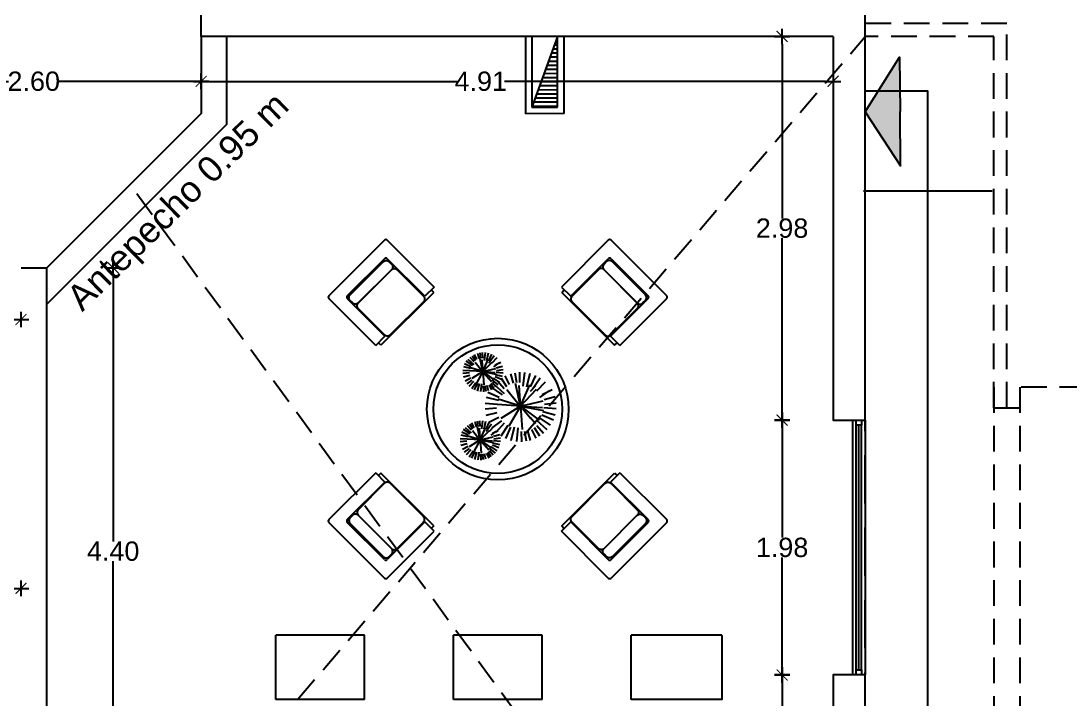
# Model space of a CAD drawing. Header units: millimetres. Extents: x 1217 to 2428, y 234 to 644.
# Drawn here: x 2364.63 to 2372.79, y 407.71 to 412.99 of the extents above; entities that cross this region are included whole.
import ezdxf

# ---------------------------------------------------------------- set-up
doc = ezdxf.new("R2010")
doc.units = ezdxf.units.MM
doc.linetypes.add('HIDDEN', pattern=[0.375, 0.25, -0.125])
doc.linetypes.add('HIDDEN2', pattern=[0.1875, 0.125, -0.0625])
doc.layers.get('0').update_dxf_attribs({"lineweight": 5})
for name, color, linetype in [('0.1', 251, 'Continuous'), ('0.2', 2, 'Continuous'), ('0.3', 6, 'Continuous'), ('COTAS INTERIORES', 3, 'Continuous'), ('Muebles', 8, 'Continuous'), ('MURO', 5, 'Continuous'), ('muros', 7, 'Continuous'), ('SHAFT', 3, 'Continuous'), ('Texto', 1, 'Continuous')]:
    doc.layers.add(name, color=color, linetype=linetype)
doc.styles.add('INTERARQ', font='arial.ttf')
doc.styles.get("Standard").update_dxf_attribs({"font": 'arial.ttf'})
doc.dimstyles.new('ESCALA_1-50', dxfattribs={"dimtxt": 0.15, "dimasz": 0.06, "dimexe": 0.18, "dimexo": 0.0625, "dimgap": 0, "dimtad": 0, "dimtih": 1, "dimtoh": 1, "dimzin": 0, "dimdsep": 46, "dimtxsty": 'INTERARQ', "dimblk": 'DIMTICK', "dimcen": 0, "dimse1": 1, "dimse2": 1, "dimclrd": 256, "dimclre": 1, "dimclrt": 2, "dimadec": 0, "dimazin": 0, "dimtfac": 4.5, "dimtofl": 0, "dimtmove": 2, "dimatfit": 3, "dimldrblk": 'DIMTICK', "dimfxl": 1, "dimtolj": 1, "dimtzin": 0, "dimarcsym": 0})

# ---------------------------------------------------------------- blocks, each defined once
blk = doc.blocks.new('espora')
at = {"layer": 'Muebles'}
for p, q in [((-0.0772, 0.2542), (-0.0566, 0.1813)), ((-0.0451, 0.2614), (-0.0324, 0.1853)), ((-0.0096, 0.265), (-0.0081, 0.1858)), ((0.03, 0.2635), (0.0177, 0.1569)), ((0.073, 0.2553), (0.0469, 0.1496)), ((-0.2073, 0.172), (-0.1266, 0.1012)), ((-0.1789, 0.1997), (-0.1268, 0.14)), ((-0.1502, 0.2209), (-0.1085, 0.156)), ((-0.1215, 0.2371), (-0.0878, 0.1692)), ((0, 0.0027), (-0.0404, 0.1792)), ((0, 0.0027), (0.0719, 0.1689)), ((0.1153, 0.24), (0.0754, 0.1516)), ((0.1519, 0.2198), (0.0965, 0.1374)), ((0.1902, 0.1896), (0.1237, 0.1191)), ((-0.2547, 0.112), (-0.1657, 0.0733)), ((-0.2337, 0.1517), (-0.1433, 0.091)), ((-0.108, 0.1305), (0, 0)), ((0, 0.0027), (-0.0111, 0.1627)), ((0, 0.0027), (0.1248, 0.1339)), ((0.1148, 0.1597), (0.0747, 0.1171)), ((0.2195, 0.1218), (0.1464, 0.0685)), ((0.2466, 0.1291), (0.168, 0.0889)), ((-0.2763, 0.0244), (-0.1797, 0.0167)), ((-0.2682, 0.0724), (-0.1718, 0.0486)), ((0, 0.0027), (-0.1808, 0.014)), ((0, 0.0027), (-0.1731, 0.0559)), ((0, 0.0027), (-0.153, -0.0943)), ((0, 0.0027), (-0.0901, -0.1544)), ((0, 0.0027), (0.1765, 0.0431)), ((0, 0.0027), (0.1696, -0.008)), ((0, 0.0027), (0.1779, -0.0313)), ((0, 0.0027), (0.1443, -0.1067)), ((0, 0.0027), (0.0125, -0.178)), ((0.2676, 0.0746), (0.1824, 0.0516)), ((0.2763, 0.0248), (0.1863, 0.0152)), ((-0.2763, -0.0194), (-0.1863, -0.0098)), ((-0.2668, -0.069), (-0.1824, -0.0462)), ((0.0179, -0.019), (0.0803, -0.0944)), ((0.2547, -0.1066), (0.1657, -0.0679)), ((0.2682, -0.0671), (0.1718, -0.0432)), ((0.2763, -0.019), (0.1797, -0.0114)), ((-0.2459, -0.1233), (-0.168, -0.0835)), ((-0.2196, -0.1664), (-0.1464, -0.1131)), ((-0.1902, -0.1989), (-0.1238, -0.1284)), ((-0.152, -0.2291), (-0.0965, -0.1467)), ((-0.1154, -0.2493), (-0.0754, -0.1609)), ((-0.0731, -0.2647), (-0.0469, -0.159)), ((0.116, -0.1364), (0.0765, -0.0891)), ((0.2072, -0.1813), (0.1265, -0.1105)), ((0.1788, -0.209), (0.1268, -0.1494)), ((0.2336, -0.1464), (0.1433, -0.0856)), ((-0.03, -0.2728), (-0.0178, -0.1662)), ((0.0096, -0.2743), (0.0081, -0.1951)), ((0.0451, -0.2708), (0.0323, -0.1947)), ((0.0772, -0.2635), (0.0566, -0.1906)), ((0.1215, -0.2464), (0.0878, -0.1786)), ((0.1501, -0.2303), (0.1085, -0.1653))]:
    blk.add_line(p, q, dxfattribs=at)
for start, end in [(111.08898, 291.08898), (291.08898, 111.08898)]:
    blk.add_arc((0, 0.0027), 0.0198, start, end, dxfattribs=at)
blk = doc.blocks.new('FLE')
at = {"layer": '0.1', "linetype": 'HIDDEN2', "elevation": 0}
for points in [[(382541.0671, 7753495.9584), (382541.0671, 7753500.898), (382540.5671, 7753500.898), (382540.5671, 7753495.9584, -0.414214), (382540.0671, 7753495.4584), (382538.8262, 7753495.4584), (382538.8262, 7753495.7034), (382538.4149, 7753495.2084), (382538.8262, 7753494.7133), (382538.8262, 7753494.9584), (382540.0671, 7753494.9584, 0.21525), (382540.8171, 7753495.2969, 0.138715)], [(382540.5671, 7753495.9584), (382540.5671, 7753500.898), (382541.0671, 7753500.898), (382541.0671, 7753495.9584, 0.414214), (382541.5671, 7753495.4584), (382542.8081, 7753495.4584), (382542.8081, 7753495.7034), (382543.2193, 7753495.2084), (382542.8081, 7753494.7133), (382542.8081, 7753494.9584), (382541.5671, 7753494.9584, -0.21525), (382540.8171, 7753495.2969, -0.21525)]]:
    blk.add_lwpolyline(points, format="xyb", dxfattribs=at)
blk = doc.blocks.new('DIMTICK')
at = {"color": 1}
for p, q in [((-1, 0), (1, 0)), ((0, 1), (0, -1))]:
    blk.add_line(p, q, dxfattribs=at)
at = {"color": 3, "const_width": 0.141}
blk.add_lwpolyline([(0.71, 0.71), (-0.71, -0.71)], dxfattribs=at)
blk = doc.blocks.new('*D1196')
at = {"layer": 'COTAS INTERIORES', "lineweight": -2, "ltscale": 3, "transparency": 16777216}
for p, q in [((2363.4927, 412.517), (2364.5378, 412.517)), ((2365.9746, 412.517), (2364.9295, 412.517))]:
    blk.add_line(p, q, dxfattribs=at)
at = {"layer": 'Defpoints', "color": 0, "ltscale": 3, "transparency": 16777216}
for p in [(2366.0346, 412.9657, 0), (2363.4327, 412.869, 0), (2366.0346, 412.517)]:
    blk.add_point(p, dxfattribs=at)
at = {"layer": 'COTAS INTERIORES', "lineweight": -2, "ltscale": 3, "transparency": 16777216, "xscale": 0.06, "yscale": 0.06, "zscale": 0.06, "rotation": 180}
blk.add_blockref('DIMTICK', (2363.4327, 412.517), dxfattribs=at)
at = {"layer": 'COTAS INTERIORES', "lineweight": -2, "ltscale": 3, "transparency": 16777216, "xscale": 0.06, "yscale": 0.06, "zscale": 0.06}
blk.add_blockref('DIMTICK', (2366.0346, 412.517), dxfattribs=at)
at = {"layer": 'COTAS INTERIORES', "color": 2, "ltscale": 3, "transparency": 16777216, "insert": (2364.7337, 412.517), "char_height": 0.15, "attachment_point": 5, "style": 'INTERARQ'}
blk.add_mtext('\\A1;2.60', dxfattribs=at)
blk = doc.blocks.new('*D1089')
at = {"layer": 'COTAS INTERIORES', "lineweight": -2, "ltscale": 3, "transparency": 16777216}
for p, q in [((2370.1396, 407.2751), (2370.3168, 407.2751)), ((2370.8834, 407.2751), (2370.7063, 407.2751))]:
    blk.add_line(p, q, dxfattribs=at)
at = {"layer": 'Defpoints', "color": 0, "ltscale": 3, "transparency": 16777216}
for p in [(2370.9434, 407.765, 0), (2370.0796, 407.5751), (2370.9434, 407.2751)]:
    blk.add_point(p, dxfattribs=at)
at = {"layer": 'COTAS INTERIORES', "lineweight": -2, "ltscale": 3, "transparency": 16777216, "xscale": 0.06, "yscale": 0.06, "zscale": 0.06, "rotation": 180}
blk.add_blockref('DIMTICK', (2370.0796, 407.2751), dxfattribs=at)
at = {"layer": 'COTAS INTERIORES', "lineweight": -2, "ltscale": 3, "transparency": 16777216, "xscale": 0.06, "yscale": 0.06, "zscale": 0.06}
blk.add_blockref('DIMTICK', (2370.9434, 407.2751), dxfattribs=at)
at = {"layer": 'COTAS INTERIORES', "color": 2, "ltscale": 3, "transparency": 16777216, "insert": (2370.5115, 407.2751), "char_height": 0.15, "attachment_point": 5, "style": 'INTERARQ'}
blk.add_mtext('\\A1;0.86', dxfattribs=at)
blk = doc.blocks.new('*D1215')
at = {"layer": 'COTAS INTERIORES', "lineweight": -2, "ltscale": 3, "transparency": 16777216}
for p, q in [((2363.4927, 410.6667), (2363.8461, 410.6667)), ((2364.5746, 410.6667), (2364.2211, 410.6667))]:
    blk.add_line(p, q, dxfattribs=at)
at = {"layer": 'Defpoints', "color": 0, "ltscale": 3, "transparency": 16777216}
for p in [(2363.4327, 410.8682, 0), (2364.6346, 410.8682, 0), (2364.6346, 410.6667)]:
    blk.add_point(p, dxfattribs=at)
at = {"layer": 'COTAS INTERIORES', "lineweight": -2, "ltscale": 3, "transparency": 16777216, "xscale": 0.06, "yscale": 0.06, "zscale": 0.06, "rotation": 180}
blk.add_blockref('DIMTICK', (2363.4327, 410.6667), dxfattribs=at)
at = {"layer": 'COTAS INTERIORES', "lineweight": -2, "ltscale": 3, "transparency": 16777216, "xscale": 0.06, "yscale": 0.06, "zscale": 0.06}
blk.add_blockref('DIMTICK', (2364.6346, 410.6667), dxfattribs=at)
at = {"layer": 'COTAS INTERIORES', "color": 2, "ltscale": 3, "transparency": 16777216, "insert": (2364.0336, 410.6667), "char_height": 0.15, "attachment_point": 5, "style": 'INTERARQ'}
blk.add_mtext('\\A1;1.20', dxfattribs=at)
blk = doc.blocks.new('*D1222')
at = {"layer": 'COTAS INTERIORES', "lineweight": -2, "ltscale": 3, "transparency": 16777216}
for p, q in [((2358.6837, 408.5786), (2361.4484, 408.5786)), ((2364.5746, 408.5786), (2361.8099, 408.5786))]:
    blk.add_line(p, q, dxfattribs=at)
at = {"layer": 'Defpoints', "color": 0, "ltscale": 3, "transparency": 16777216}
for p in [(2358.6237, 409.2686, 0), (2364.6346, 408.8414, 0), (2364.6346, 408.5786)]:
    blk.add_point(p, dxfattribs=at)
at = {"layer": 'COTAS INTERIORES', "lineweight": -2, "ltscale": 3, "transparency": 16777216, "xscale": 0.06, "yscale": 0.06, "zscale": 0.06, "rotation": 180}
blk.add_blockref('DIMTICK', (2358.6237, 408.5786), dxfattribs=at)
at = {"layer": 'COTAS INTERIORES', "lineweight": -2, "ltscale": 3, "transparency": 16777216, "xscale": 0.06, "yscale": 0.06, "zscale": 0.06}
blk.add_blockref('DIMTICK', (2364.6346, 408.5786), dxfattribs=at)
at = {"layer": 'COTAS INTERIORES', "color": 2, "ltscale": 3, "transparency": 16777216, "insert": (2361.6291, 408.5786), "char_height": 0.15, "attachment_point": 5, "style": 'INTERARQ'}
blk.add_mtext('\\A1;6.01', dxfattribs=at)
blk = doc.blocks.new('*D1240')
at = {"layer": 'COTAS INTERIORES', "lineweight": -2, "ltscale": 3, "transparency": 16777216}
for p, q in [((2366.0946, 412.517), (2368.0232, 412.517)), ((2370.8834, 412.517), (2368.3899, 412.517))]:
    blk.add_line(p, q, dxfattribs=at)
at = {"layer": 'Defpoints', "color": 0, "ltscale": 3, "transparency": 16777216}
for p in [(2366.0346, 412.9657, 0), (2370.9434, 412.8658, 0), (2370.9434, 412.517)]:
    blk.add_point(p, dxfattribs=at)
at = {"layer": 'COTAS INTERIORES', "lineweight": -2, "ltscale": 3, "transparency": 16777216, "xscale": 0.06, "yscale": 0.06, "zscale": 0.06, "rotation": 180}
blk.add_blockref('DIMTICK', (2366.0346, 412.517), dxfattribs=at)
at = {"layer": 'COTAS INTERIORES', "lineweight": -2, "ltscale": 3, "transparency": 16777216, "xscale": 0.06, "yscale": 0.06, "zscale": 0.06}
blk.add_blockref('DIMTICK', (2370.9434, 412.517), dxfattribs=at)
at = {"layer": 'COTAS INTERIORES', "color": 2, "ltscale": 3, "transparency": 16777216, "insert": (2368.2066, 412.517), "char_height": 0.15, "attachment_point": 5, "style": 'INTERARQ'}
blk.add_mtext('\\A1;4.91', dxfattribs=at)
blk = doc.blocks.new('*D1241')
at = {"layer": 'COTAS INTERIORES', "lineweight": -2, "ltscale": 3, "transparency": 16777216}
for p, q in [((2370.5472, 412.8058), (2370.5472, 411.4523)), ((2370.5472, 409.9458), (2370.5472, 411.2992))]:
    blk.add_line(p, q, dxfattribs=at)
at = {"layer": 'Defpoints', "color": 0, "ltscale": 3, "transparency": 16777216}
for p in [(2370.9434, 412.8658, 0), (2370.5472, 409.8858), (2370.9434, 409.8858, 0)]:
    blk.add_point(p, dxfattribs=at)
at = {"layer": 'COTAS INTERIORES', "lineweight": -2, "ltscale": 3, "transparency": 16777216, "xscale": 0.06, "yscale": 0.06, "zscale": 0.06}
for p, rotation in [((2370.5472, 412.8658), 90), ((2370.5472, 409.8858), 270)]:
    blk.add_blockref('DIMTICK', p, dxfattribs=dict(at, rotation=rotation))
at = {"layer": 'COTAS INTERIORES', "color": 2, "ltscale": 3, "transparency": 16777216, "insert": (2370.5472, 411.3758), "char_height": 0.15, "attachment_point": 5, "style": 'INTERARQ'}
blk.add_mtext('\\A1;2.98', dxfattribs=at)
blk = doc.blocks.new('*D1242')
at = {"layer": 'COTAS INTERIORES', "lineweight": -2, "ltscale": 3, "transparency": 16777216}
for p, q in [((2370.5472, 409.8258), (2370.5472, 408.9723)), ((2370.5472, 407.9658), (2370.5472, 408.8192))]:
    blk.add_line(p, q, dxfattribs=at)
at = {"layer": 'Defpoints', "color": 0, "ltscale": 3, "transparency": 16777216}
for p in [(2370.9434, 409.8858, 0), (2370.5472, 407.9058), (2370.9434, 407.9058)]:
    blk.add_point(p, dxfattribs=at)
at = {"layer": 'COTAS INTERIORES', "lineweight": -2, "ltscale": 3, "transparency": 16777216, "xscale": 0.06, "yscale": 0.06, "zscale": 0.06}
for p, rotation in [((2370.5472, 409.8858), 90), ((2370.5472, 407.9058), 270)]:
    blk.add_blockref('DIMTICK', p, dxfattribs=dict(at, rotation=rotation))
at = {"layer": 'COTAS INTERIORES', "color": 2, "ltscale": 3, "transparency": 16777216, "insert": (2370.5472, 408.8958), "char_height": 0.15, "attachment_point": 5, "style": 'INTERARQ'}
blk.add_mtext('\\A1;1.98', dxfattribs=at)
blk = doc.blocks.new('*D1243')
at = {"layer": 'COTAS INTERIORES', "lineweight": -2, "ltscale": 3, "transparency": 16777216}
for p, q in [((2370.5472, 407.8458), (2370.5472, 406.9923)), ((2370.5472, 405.9858), (2370.5472, 406.8392))]:
    blk.add_line(p, q, dxfattribs=at)
at = {"layer": 'Defpoints', "color": 0, "ltscale": 3, "transparency": 16777216}
for p in [(2370.9434, 407.9058), (2370.5472, 405.9258), (2370.9434, 405.9258)]:
    blk.add_point(p, dxfattribs=at)
at = {"layer": 'COTAS INTERIORES', "lineweight": -2, "ltscale": 3, "transparency": 16777216, "xscale": 0.06, "yscale": 0.06, "zscale": 0.06}
for p, rotation in [((2370.5472, 407.9058), 90), ((2370.5472, 405.9258), 270)]:
    blk.add_blockref('DIMTICK', p, dxfattribs=dict(at, rotation=rotation))
at = {"layer": 'COTAS INTERIORES', "color": 2, "ltscale": 3, "transparency": 16777216, "insert": (2370.5472, 406.9158), "char_height": 0.15, "attachment_point": 5, "style": 'INTERARQ'}
blk.add_mtext('\\A1;1.98', dxfattribs=at)
blk = doc.blocks.new('*D1245')
at = {"layer": 'COTAS INTERIORES', "lineweight": -2, "ltscale": 3, "transparency": 16777216}
for p, q in [((2365.3505, 411.0082), (2365.3505, 408.9433)), ((2365.3505, 406.7253), (2365.3505, 408.7902))]:
    blk.add_line(p, q, dxfattribs=at)
at = {"layer": 'Defpoints', "color": 0, "ltscale": 3, "transparency": 16777216}
for p in [(2364.8346, 411.0682, 0), (2364.8346, 406.6653, 0), (2365.3505, 406.6653)]:
    blk.add_point(p, dxfattribs=at)
at = {"layer": 'COTAS INTERIORES', "lineweight": -2, "ltscale": 3, "transparency": 16777216, "xscale": 0.06, "yscale": 0.06, "zscale": 0.06}
for p, rotation in [((2365.3505, 411.0682), 90), ((2365.3505, 406.6653), 270)]:
    blk.add_blockref('DIMTICK', p, dxfattribs=dict(at, rotation=rotation))
at = {"layer": 'COTAS INTERIORES', "color": 2, "ltscale": 3, "transparency": 16777216, "insert": (2365.3505, 408.8667), "char_height": 0.15, "attachment_point": 5, "style": 'INTERARQ'}
blk.add_mtext('\\A1;4.40', dxfattribs=at)

msp = doc.modelspace()

# ---------------------------------------------------------------- hatches: boundary and pattern name
at = {"layer": 'Muebles', "linetype": 'ByBlock'}
h = msp.add_hatch(color=256, dxfattribs=at)
h.paths.add_polyline_path([(2371.46618, 411.86001), (2371.46324, 412.28211), (2371.19361, 412.28023)])
h.paths.add_polyline_path([(2371.19361, 412.28023), (2371.46324, 412.28211), (2371.4603, 412.7042)])
at = {"layer": 'SHAFT', "linetype": 'ByBlock'}
h = msp.add_hatch(dxfattribs=at)
h.set_pattern_fill('ANSI31', color=256, scale=0.01, angle=-405, style=0)
h.set_pattern_definition([(180, (7755708.66231, -381126.659112), (-6e-17, -0.03175000233469), [])])
h.paths.add_polyline_path([(2368.60379, 412.31588), (2368.80371, 412.86571), (2368.80371, 412.51667), (2368.80371, 412.31606)])

# ---------------------------------------------------------------- linework, layer by layer
at = {"layer": '0.1'}
for p, q in [((2367.02644, 410.85067, 0), (2367.45856, 411.28279, 0)), ((2367.4802, 411.28279, 0), (2367.84387, 410.91912, 0)), ((2369.19683, 411.28279, 0), (2368.83316, 410.91912, 0)), ((2369.65059, 410.85067, 0), (2369.21847, 411.28279, 0)), ((2367.45856, 411.1395, 0), (2367.16973, 410.85067, 0)), ((2367.77222, 410.84747, 0), (2367.4802, 411.1395, 0)), ((2368.90481, 410.84747, 0), (2369.19683, 411.1395, 0)), ((2369.21847, 411.1395, 0), (2369.50729, 410.85067, 0)), ((2367.84179, 410.87791, 0), (2367.43132, 410.46744, 0)), ((2367.84387, 410.91912, 0), (2367.77222, 410.84747, 0)), ((2367.84179, 410.87791, 0), (2367.82222, 410.89748, 0)), ((2368.83316, 410.91912, 0), (2368.90481, 410.84747, 0)), ((2368.83524, 410.87791, 0), (2368.8548, 410.89748, 0)), ((2368.83524, 410.87791, 0), (2369.24571, 410.46744, 0)), ((2367.39011, 410.46536, 0), (2367.02644, 410.82903, 0)), ((2367.16973, 410.82903, 0), (2367.46176, 410.53701, 0)), ((2369.50729, 410.82903, 0), (2369.21527, 410.53701, 0)), ((2369.28692, 410.46536, 0), (2369.65059, 410.82903, 0)), ((2367.39011, 410.46536, 0), (2367.46176, 410.53701, 0)), ((2367.43132, 410.46744, 0), (2367.41175, 410.487, 0)), ((2369.28692, 410.46536, 0), (2369.21527, 410.53701, 0)), ((2369.24571, 410.46744, 0), (2369.26527, 410.487, 0)), ((2367.39011, 409.47607, 0), (2367.02644, 409.1124, 0)), ((2367.16973, 409.1124, 0), (2367.46176, 409.40442, 0)), ((2367.39011, 409.47607, 0), (2367.46176, 409.40442, 0)), ((2367.43132, 409.47399, 0), (2367.41175, 409.45443, 0)), ((2367.84179, 409.06352, 0), (2367.43132, 409.47399, 0)), ((2368.83524, 409.06352, 0), (2369.24571, 409.47399, 0)), ((2369.28692, 409.47607, 0), (2369.21527, 409.40442, 0)), ((2369.50729, 409.1124, 0), (2369.21527, 409.40442, 0)), ((2369.24571, 409.47399, 0), (2369.26527, 409.45443, 0)), ((2369.28692, 409.47607, 0), (2369.65059, 409.1124, 0)), ((2367.02644, 409.09076, 0), (2367.45856, 408.65864, 0)), ((2367.45856, 408.80193, 0), (2367.16973, 409.09076, 0)), ((2367.77222, 409.09396, 0), (2367.4802, 408.80193, 0)), ((2367.84387, 409.02231, 0), (2367.77222, 409.09396, 0)), ((2368.83316, 409.02231, 0), (2368.90481, 409.09396, 0)), ((2368.90481, 409.09396, 0), (2369.19683, 408.80193, 0)), ((2369.21847, 408.80193, 0), (2369.50729, 409.09076, 0)), ((2369.65059, 409.09076, 0), (2369.21847, 408.65864, 0)), ((2367.4802, 408.65864, 0), (2367.84387, 409.02231, 0)), ((2367.84179, 409.06352, 0), (2367.82222, 409.04395, 0)), ((2369.19683, 408.65864, 0), (2368.83316, 409.02231, 0)), ((2368.83524, 409.06352, 0), (2368.8548, 409.04395, 0))]:
    msp.add_line(p, q, dxfattribs=at)
at = {"layer": '0.1', "linetype": 'HIDDEN', "ltscale": 0.8, "elevation": 0}
for points in [[(2372.29343, 409.98174), (2372.29343, 412.96576), (2371.19361, 412.96576)], [(2364.8346, 405.43864), (2371.19361, 412.86576)], [(2372.19343, 409.98174), (2372.19343, 412.86576), (2371.19361, 412.86576)], [(2365.53463, 411.64534), (2371.09343, 404.03867)], [(2372.19343, 410.14174), (2372.19343, 401.52869)], [(2375.90341, 410.14174), (2372.36746, 410.14174)], [(2372.39343, 410.14174), (2372.39343, 401.52869)], [(2372.19343, 409.98174), (2372.39343, 409.98174)]]:
    msp.add_lwpolyline(points, dxfattribs=at)
at = {"layer": '0.1', "elevation": 0}
for points in [[(2367.19153, 410.85833), (2367.45005, 411.11685, -0.4142136), (2367.49334, 411.11685), (2367.51304, 411.09715, -0.4142136), (2367.51304, 411.05386), (2367.25452, 410.79534, -0.4142136), (2367.21123, 410.79534), (2367.19153, 410.81504, -0.4142136)], [(2369.4855, 410.85833), (2369.22698, 411.11685, 0.4142136), (2369.18369, 411.11685), (2369.16399, 411.09715, 0.4142136), (2369.16399, 411.05386), (2369.42251, 410.79534, 0.4142136), (2369.4658, 410.79534), (2369.4855, 410.81504, 0.4142136)], [(2367.2547, 410.79516), (2367.51322, 411.05368, -0.4142136), (2367.55651, 411.05368), (2367.76151, 410.84868, -0.4142136), (2367.76151, 410.80539), (2367.50299, 410.54687, -0.4142136), (2367.4597, 410.54687), (2367.2547, 410.75187, -0.4142136)], [(2369.42233, 410.79516), (2369.16381, 411.05368, 0.4142136), (2369.12052, 411.05368), (2368.91552, 410.84868, 0.4142136), (2368.91552, 410.80539), (2369.17404, 410.54687, 0.4142136), (2369.21733, 410.54687), (2369.42233, 410.75187, 0.4142136)], [(2367.2547, 409.14627), (2367.51322, 408.88775, 0.4142136), (2367.55651, 408.88775), (2367.76151, 409.09275, 0.4142136), (2367.76151, 409.13604), (2367.50299, 409.39456, 0.4142136), (2367.4597, 409.39456), (2367.2547, 409.18956, 0.4142136)], [(2369.42233, 409.14627), (2369.16381, 408.88775, -0.4142136), (2369.12052, 408.88775), (2368.91552, 409.09275, -0.4142136), (2368.91552, 409.13604), (2369.17404, 409.39456, -0.4142136), (2369.21733, 409.39456), (2369.42233, 409.18956, -0.4142136)], [(2367.19153, 409.0831), (2367.45005, 408.82458, 0.4142136), (2367.49334, 408.82458), (2367.51304, 408.84428, 0.4142136), (2367.51304, 408.88757), (2367.25452, 409.14609, 0.4142136), (2367.21123, 409.14609), (2367.19153, 409.12639, 0.4142136)], [(2369.4855, 409.0831), (2369.22698, 408.82458, -0.4142136), (2369.18369, 408.82458), (2369.16399, 408.84428, -0.4142136), (2369.16399, 408.88757), (2369.42251, 409.14609, -0.4142136), (2369.4658, 409.14609), (2369.4855, 409.12639, -0.4142136)]]:
    msp.add_lwpolyline(points, format="xyb", close=True, dxfattribs=at)
for points in [[(2371.12343, 407.94576), (2371.12343, 409.84576)], [(2371.14343, 407.94576), (2371.14343, 409.84576)], [(2371.16343, 407.94576), (2371.16343, 409.84576)]]:
    msp.add_lwpolyline(points, dxfattribs=at)
at = {"layer": '0.1'}
for centre, start, end in [((2367.46938, 411.27197, 0), 45, 135), ((2369.20765, 411.27197, 0), 45, 135), ((2367.46938, 411.12867, 0), 45, 135), ((2369.20765, 411.12867, 0), 45, 135), ((2367.03726, 410.83985, 0), 135, 225), ((2367.18055, 410.83985, 0), 135, 225), ((2369.49647, 410.83985, 0), 315, 45), ((2369.63977, 410.83985, 0), 315, 45), ((2367.03726, 409.10158, 0), 135, 225), ((2367.18055, 409.10158, 0), 135, 225), ((2369.49647, 409.10158, 0), 315, 45), ((2369.63977, 409.10158, 0), 315, 45), ((2367.46938, 408.81276, 0), 225, 315), ((2369.20765, 408.81276, 0), 225, 315), ((2367.46938, 408.66946, 0), 225, 315), ((2369.20765, 408.66946, 0), 225, 315)]:
    msp.add_arc(centre, 0.0153, start, end, dxfattribs=at)
at = {"layer": '0.2', "color": 1}
msp.add_line((2371.09343, 409.88576, 0), (2371.09343, 407.90576, 0), dxfattribs=at)
at = {"layer": '0.2', "linetype": 'ByBlock', "elevation": 0}
for points in [[(2371.16343, 409.88576), (2371.16343, 409.84576), (2371.12343, 409.84576), (2371.12343, 409.88576), (2371.16343, 409.88576)], [(2371.16343, 407.94576), (2371.16343, 407.90576), (2371.12343, 407.90576), (2371.12343, 407.94576), (2371.16343, 407.94576)]]:
    msp.add_lwpolyline(points, dxfattribs=at)
at = {"layer": '0.2', "color": 1, "elevation": 0}
msp.add_lwpolyline([(2371.19343, 409.88576), (2371.19343, 407.90575)], dxfattribs=at)
at = {"layer": '0.3'}
for p, q in [((2368.55379, 412.86574, 0), (2368.55379, 412.26588, 0)), ((2368.60379, 412.86571, 0), (2368.60379, 412.31588, 0)), ((2368.80371, 412.31606, 0), (2368.80371, 412.86571, 0)), ((2368.85371, 412.26606, 0), (2368.85371, 412.86571, 0))]:
    msp.add_line(p, q, dxfattribs=at)
at = {"layer": '0.3', "elevation": 0}
for points in [[(2368.85371, 412.26606), (2368.55379, 412.26588)], [(2368.60379, 412.31588), (2368.80371, 412.31588)]]:
    msp.add_lwpolyline(points, dxfattribs=at)
at = {"layer": 'Muebles', "linetype": 'ByBlock', "elevation": 0}
for points in [[(2371.19361, 412.28023), (2371.4603, 412.7042), (2371.46324, 412.28211)], [(2371.19361, 412.28023), (2371.46618, 411.86001), (2371.46324, 412.28211)]]:
    msp.add_lwpolyline(points, dxfattribs=at)
at = {"layer": 'MURO', "color": 2, "ltscale": 3, "elevation": 0}
for points in [[(2364.83462, 410.78533), (2366.23463, 412.18535), (2366.23463, 412.86573)], [(2366.03463, 412.86572), (2366.03463, 412.26819), (2364.83462, 411.06817)]]:
    msp.add_lwpolyline(points, dxfattribs=at)
at = {"layer": 'MURO', "color": 8, "ltscale": 3, "elevation": 0}
for points in [[(2371.67962, 401.72869), (2371.67962, 412.44023), (2371.19361, 412.44023)], [(2371.17962, 411.66576), (2372.17962, 411.66576)]]:
    msp.add_lwpolyline(points, dxfattribs=at)
at = {"layer": 'MURO', "color": 8, "ltscale": 3}
for radius in [0.55, 0.5]:
    msp.add_circle((2368.33851, 409.97072, 0), radius, dxfattribs=at)
at = {"layer": 'muros'}
for p, q in [((2370.94342, 412.86576, 0), (2366.03463, 412.86572, 0)), ((2364.83462, 406.66532, 0), (2364.83462, 411.06817, 0))]:
    msp.add_line(p, q, dxfattribs=at)
at = {"layer": 'muros', "color": 3, "linetype": 'HIDDEN2', "ltscale": 3, "elevation": 0}
msp.add_lwpolyline([(2358.58369, 400.96783), (2359.38569, 400.16584), (2362.61361, 400.16584), (2362.61361, 401.36783), (2365.25369, 401.36783), (2365.25369, 400.16584), (2368.48166, 400.16584), (2369.28365, 400.96783), (2369.28361, 403.93776), (2370.3936, 403.93772), (2371.19356, 404.73768), (2371.19252, 412.86491), (2371.19252, 412.86491), (2371.19225, 420.26472)], dxfattribs=at)
at = {"layer": 'muros', "ltscale": 3, "elevation": 0}
for points in [[(2371.19343, 409.88576), (2371.19361, 413.66583)], [(2370.94342, 412.86576), (2370.94343, 409.88576), (2371.19343, 409.88576)], [(2364.63462, 411.06817), (2364.83462, 411.06817)], [(2371.19343, 405.92576), (2371.19343, 407.90576), (2370.94343, 407.90576), (2370.94343, 405.92576), (2371.19343, 405.92576)]]:
    msp.add_lwpolyline(points, dxfattribs=at)
at = {"layer": 'muros', "elevation": 0}
for points in [[(2366.03463, 412.86572), (2366.03463, 413.06576)], [(2367.30351, 408.21577), (2366.61351, 408.21577)], [(2366.61351, 407.71577), (2366.61351, 408.21577)], [(2367.30351, 407.71577), (2367.30351, 408.21577)], [(2368.68351, 408.21577), (2367.99351, 408.21577)], [(2367.99351, 407.71577), (2367.99351, 408.21577)], [(2368.68351, 407.71577), (2368.68351, 408.21577)], [(2370.07959, 408.21577), (2369.37351, 408.21577)], [(2369.37351, 407.71577), (2369.37351, 408.21577)], [(2370.07957, 408.21577), (2370.07964, 407.71577), (2369.37351, 407.71577)], [(2367.30351, 407.71577), (2366.61351, 407.71577)], [(2368.68351, 407.71577), (2367.99351, 407.71577)]]:
    msp.add_lwpolyline(points, dxfattribs=at)
at = {"layer": 'SHAFT', "linetype": 'ByBlock', "elevation": 0}
msp.add_lwpolyline([(2368.80371, 412.86571), (2368.60379, 412.31588)], dxfattribs=at)

# ---------------------------------------------------------------- block references
at = {"layer": '0.1', "linetype": 'HIDDEN2', "xscale": 0.8466550633729639, "yscale": 0.8466550633729639, "zscale": 0.8466550633729639, "rotation": 270}
msp.add_blockref('FLE', (-6562171.95465, 324294.69155, 0), dxfattribs=at)
at = {"layer": 'MURO', "color": 8, "ltscale": 3, "xscale": 0.5648773767279636, "yscale": 0.5648773767279636, "zscale": 0.5648773767279636}
for p in [(2368.22351, 410.2609, 0), (2368.20282, 409.73004, 0)]:
    msp.add_blockref('espora', p, dxfattribs=at)
at = {"layer": 'MURO', "color": 8, "ltscale": 3}
msp.add_blockref('espora', (2368.51561, 409.99165, 0), dxfattribs=at)

# ---------------------------------------------------------------- texts
at = {"layer": 'Texto', "insert": (2365.87087, 411.56519, 0), "char_height": 0.2, "width": 3.3936674, "attachment_point": 5, "rotation": 44.418613}
msp.add_mtext('Antepecho 0.95 m', dxfattribs=at)

# ---------------------------------------------------------------- dimensions: what is measured, and where the dimension line sits
at = {"layer": 'COTAS INTERIORES', "ltscale": 3}
for base, p1, p2, picture, middle in [((2366.03463, 412.51702, 0), (2363.43269, 412.86904, 0), (2366.03463, 412.96574, 0), '*D1196', (2364.73366, 412.51702, 0)), ((2364.63462, 410.6667, 0), (2363.43267, 410.86817, 0), (2364.63462, 410.86817, 0), '*D1215', (2364.03364, 410.6667, 0)), ((2364.63461, 408.5786, 0), (2358.62367, 409.26862, 0), (2364.63461, 408.84141, 0), '*D1222', (2361.62914, 408.5786, 0)), ((2370.94343, 407.27512, 0), (2370.07964, 407.57506, 0), (2370.94343, 407.76504, 0), '*D1089', (2370.51154, 407.27512, 0))]:
    dim = msp.add_linear_dim(base=base, p1=p1, p2=p2, dimstyle='ESCALA_1-50', dxfattribs=at)
    dim.commit()
    dim.dimension.update_dxf_attribs({"geometry": picture, "text_midpoint": middle})
dim = msp.add_linear_dim(base=(2370.94342, 412.51702, 0), p1=(2366.03463, 412.96574, 0), p2=(2370.94342, 412.86576, 0), dimstyle='ESCALA_1-50', dxfattribs=at)
dim.commit()
dim.dimension.update_dxf_attribs({"geometry": '*D1240', "text_midpoint": (2368.20658, 412.51702, 0), "dimtype": 160})
for base, p1, p2, picture, middle in [((2370.54725, 409.88576, 0), (2370.94342, 412.86576, 0), (2370.94343, 409.88576, 0), '*D1241', (2370.54725, 411.37576, 0)), ((2365.35049, 406.66532, 0), (2364.83462, 411.06817, 0), (2364.83462, 406.66532, 0), '*D1245', (2365.35049, 408.86675, 0)), ((2370.54725, 407.90576, 0), (2370.94343, 409.88576, 0), (2370.94343, 407.90576, 0), '*D1242', (2370.54725, 408.89576, 0)), ((2370.54725, 405.92576, 0), (2370.94343, 407.90576, 0), (2370.94343, 405.92576, 0), '*D1243', (2370.54725, 406.91576, 0))]:
    dim = msp.add_linear_dim(base=base, p1=p1, p2=p2, angle=90, dimstyle='ESCALA_1-50', dxfattribs=at)
    dim.commit()
    dim.dimension.update_dxf_attribs({"geometry": picture, "text_midpoint": middle})

doc.saveas('drawing.dxf')
